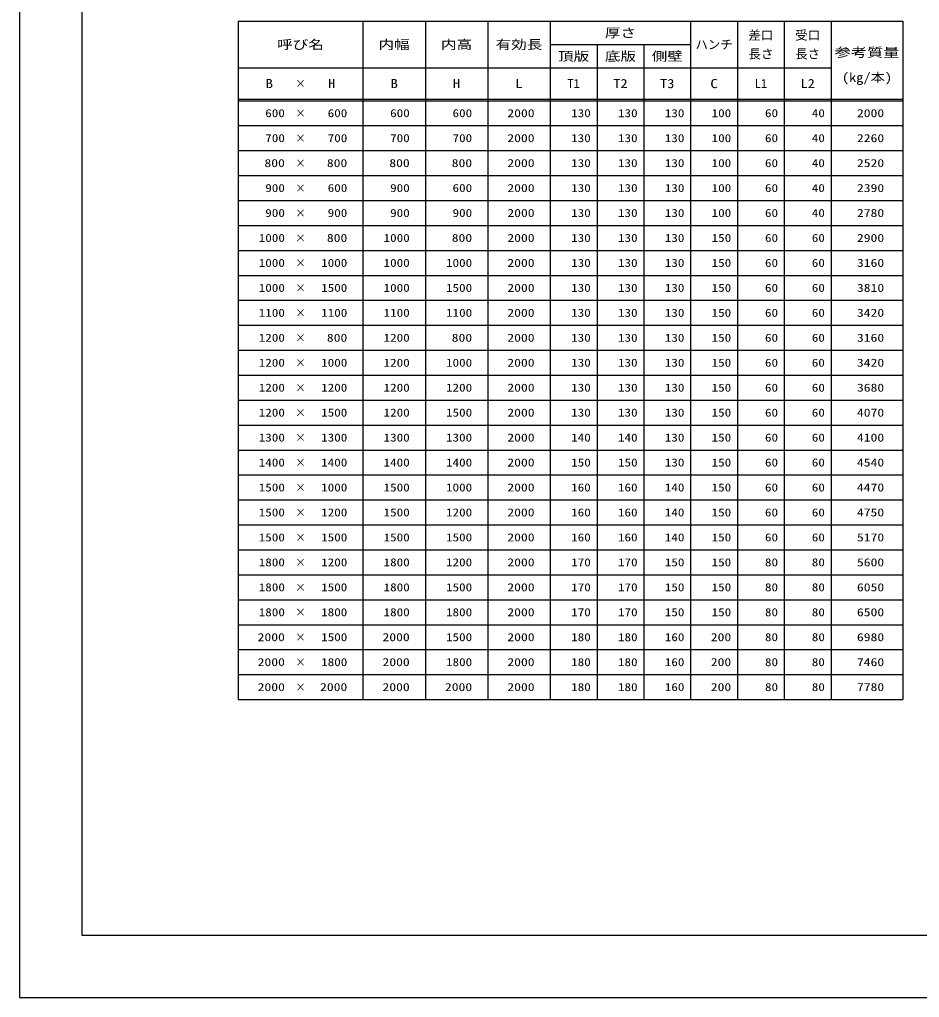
# Model space of a CAD drawing. Units: millimetres at full size; details may follow other scales. Extents: x 0 to 16820, y 0 to 11880.
# Drawn here: x 0 to 5766, y 0 to 6270 of the extents above; entities that cross this region are included whole.
import ezdxf
from ezdxf.enums import TextEntityAlignment as Align

# ---------------------------------------------------------------- set-up
doc = ezdxf.new("R2010")
doc.units = ezdxf.units.MM
for name, color, linetype, lineweight in [('D-MTR-FRAM', 7, 'Continuous', 25), ('D-MTR-LINE', 7, 'Continuous', 25), ('D-TTL', 2, 'Continuous', 25)]:
    doc.layers.add(name, color=color, linetype=linetype, lineweight=lineweight)
doc.layers.add('D-MTR-TXT', color=7, linetype='Continuous')
doc.styles.add('ＭＳ ゴシック', font='')
doc.styles.get('ＭＳ ゴシック').set_extended_font_data('MS Gothic')

msp = doc.modelspace()

# ---------------------------------------------------------------- linework, layer by layer
at = {"layer": 'D-MTR-FRAM'}
for p, q in [((1400, 6260), (1400, 1910)), ((5660, 6260), (5660, 1910))]:
    msp.add_line(p, q, dxfattribs=at)
at = {"layer": 'D-MTR-LINE'}
for p, q in [((1400, 6260), (5660, 6260)), ((2200, 6260), (2200, 1910)), ((2600, 6260), (2600, 1910)), ((3000, 6260), (3000, 1910)), ((3400, 6260), (3400, 1910)), ((4300, 6260), (4300, 1910)), ((4600, 6260), (4600, 1910)), ((4900, 6260), (4900, 1910)), ((5200, 6260), (5200, 1910)), ((3400, 6110), (4300, 6110)), ((3700, 6110), (3700, 1910)), ((4000, 6110), (4000, 1910)), ((1400, 5960), (5200, 5960)), ((1400, 5760), (5660, 5760)), ((1400, 5750), (5660, 5750)), ((1400, 5590), (5660, 5590)), ((1400, 5430), (5660, 5430)), ((1400, 5270), (5660, 5270)), ((1400, 5110), (5660, 5110)), ((1400, 4950), (5660, 4950)), ((1400, 4790), (5660, 4790)), ((1400, 4630), (5660, 4630)), ((1400, 4470), (5660, 4470)), ((1400, 4310), (5660, 4310)), ((1400, 4150), (5660, 4150)), ((1400, 3990), (5660, 3990)), ((1400, 3830), (5660, 3830)), ((1400, 3670), (5660, 3670)), ((1400, 3510), (5660, 3510)), ((1400, 3350), (5660, 3350)), ((1400, 3190), (5660, 3190)), ((1400, 3030), (5660, 3030)), ((1400, 2870), (5660, 2870)), ((1400, 2710), (5660, 2710)), ((1400, 2550), (5660, 2550)), ((1400, 2390), (5660, 2390)), ((1400, 2230), (5660, 2230)), ((1400, 2070), (5660, 2070)), ((1400, 1910), (5660, 1910))]:
    msp.add_line(p, q, dxfattribs=at)
at = {"layer": 'D-TTL'}
for points in [[(0, 0), (16820, 0), (16820, 11880), (0, 11880)], [(400, 400), (16420, 400), (16420, 11480), (400, 11480)]]:
    msp.add_lwpolyline(points, close=True, dxfattribs=at)

# ---------------------------------------------------------------- texts
at = {"layer": 'D-MTR-TXT', "style": 'ＭＳ ゴシック'}
for s, height, width, p in [('厚さ', 58.65, 1.25, (3850, 6185)), ('呼び名', 58.65, 1.25, (1800, 6110)), ('内幅', 58.65, 1.25, (2400, 6110)), ('内高', 58.65, 1.25, (2800, 6110)), ('有効長', 58.65, 1.25, (3200, 6110)), ('参考質量', 58.65, 1.3, (5430, 6060)), ('頂版', 58.65, 1.25, (3550, 6035)), ('底版', 58.65, 1.25, (3850, 6035)), ('側壁', 58.65, 1.25, (4150, 6035)), ('(kg/本)', 58.65, 1.15, (5430, 5899.333)), ('B', 58.65, 1.2, (1600, 5860)), ('×', 51.32, 0.95, (1800, 5860)), ('H', 58.65, 1.15, (2000, 5860)), ('B', 58.65, 1.2, (2400, 5860)), ('H', 58.65, 1.15, (2800, 5860)), ('L', 58.65, 1.2, (3200, 5860)), ('T2', 58.65, 1.15, (3850, 5860)), ('T3', 58.65, 1.15, (4150, 5860)), ('C', 58.65, 1.2, (4450, 5860)), ('L2', 58.65, 1.15, (5050, 5860)), ('×', 51.32, 0.95, (1800, 5670)), ('×', 51.32, 0.95, (1800, 5510)), ('×', 51.32, 0.95, (1800, 5350)), ('×', 51.32, 0.95, (1800, 5190)), ('×', 51.32, 0.95, (1800, 5030)), ('×', 51.32, 0.95, (1800, 4870)), ('×', 51.32, 0.95, (1800, 4710)), ('×', 51.32, 0.95, (1800, 4550)), ('×', 51.32, 0.95, (1800, 4390)), ('×', 51.32, 0.95, (1800, 4230)), ('×', 51.32, 0.95, (1800, 4070)), ('×', 51.32, 0.95, (1800, 3910)), ('×', 51.32, 0.95, (1800, 3750)), ('×', 51.32, 0.95, (1800, 3590)), ('×', 51.32, 0.95, (1800, 3430)), ('×', 51.32, 0.95, (1800, 3270)), ('×', 51.32, 0.95, (1800, 3110)), ('×', 51.32, 0.95, (1800, 2950)), ('×', 51.32, 0.95, (1800, 2790)), ('×', 51.32, 0.95, (1800, 2630)), ('×', 51.32, 0.95, (1800, 2470)), ('×', 51.32, 0.95, (1800, 2310)), ('×', 51.32, 0.95, (1800, 2150)), ('×', 51.32, 0.95, (1800, 1990))]:
    msp.add_text(s, height=height, dxfattribs=dict(at, width=width)).set_placement(p, align=Align.MIDDLE_CENTER)
for s, p in [('差口', (4750, 6170)), ('受口', (5050, 6170)), ('ハンチ', (4450, 6110)), ('長さ', (4750, 6050)), ('長さ', (5050, 6050)), ('T1', (3550, 5860)), ('L1', (4750, 5860))]:
    msp.add_text(s, height=58.65, dxfattribs=at).set_placement(p, align=Align.MIDDLE_CENTER)
for s, width, p in [('600', 1.2, (1700, 5670)), ('600', 1.2, (2100, 5670)), ('600', 1.2, (2500, 5670)), ('600', 1.2, (2900, 5670)), ('2000', 1.25, (3300, 5670)), ('130', 1.2, (3660, 5670)), ('130', 1.2, (3960, 5670)), ('130', 1.2, (4260, 5670)), ('100', 1.2, (4560, 5670)), ('60', 1.2, (4860, 5670)), ('40', 1.2, (5160, 5670)), ('2000', 1.25, (5540, 5670)), ('700', 1.2, (1700, 5510)), ('700', 1.2, (2100, 5510)), ('700', 1.2, (2500, 5510)), ('700', 1.2, (2900, 5510)), ('2000', 1.25, (3300, 5510)), ('130', 1.2, (3660, 5510)), ('130', 1.2, (3960, 5510)), ('130', 1.2, (4260, 5510)), ('100', 1.2, (4560, 5510)), ('60', 1.2, (4860, 5510)), ('40', 1.2, (5160, 5510)), ('2260', 1.25, (5540, 5510)), ('800', 1.25, (1700, 5350)), ('800', 1.25, (2100, 5350)), ('800', 1.25, (2500, 5350)), ('800', 1.25, (2900, 5350)), ('2000', 1.25, (3300, 5350)), ('130', 1.2, (3660, 5350)), ('130', 1.2, (3960, 5350)), ('130', 1.2, (4260, 5350)), ('100', 1.2, (4560, 5350)), ('60', 1.2, (4860, 5350)), ('40', 1.2, (5160, 5350)), ('2520', 1.25, (5540, 5350)), ('900', 1.2, (1700, 5190)), ('600', 1.2, (2100, 5190)), ('900', 1.2, (2500, 5190)), ('600', 1.2, (2900, 5190)), ('2000', 1.25, (3300, 5190)), ('130', 1.2, (3660, 5190)), ('130', 1.2, (3960, 5190)), ('130', 1.2, (4260, 5190)), ('100', 1.2, (4560, 5190)), ('60', 1.2, (4860, 5190)), ('40', 1.2, (5160, 5190)), ('2390', 1.25, (5540, 5190)), ('900', 1.2, (1700, 5030)), ('900', 1.2, (2100, 5030)), ('900', 1.2, (2500, 5030)), ('900', 1.2, (2900, 5030)), ('2000', 1.25, (3300, 5030)), ('130', 1.2, (3660, 5030)), ('130', 1.2, (3960, 5030)), ('130', 1.2, (4260, 5030)), ('100', 1.2, (4560, 5030)), ('60', 1.2, (4860, 5030)), ('40', 1.2, (5160, 5030)), ('2780', 1.25, (5540, 5030)), ('1000', 1.2, (1700, 4870)), ('800', 1.25, (2100, 4870)), ('1000', 1.2, (2500, 4870)), ('800', 1.25, (2900, 4870)), ('2000', 1.25, (3300, 4870)), ('130', 1.2, (3660, 4870)), ('130', 1.2, (3960, 4870)), ('130', 1.2, (4260, 4870)), ('150', 1.2, (4560, 4870)), ('60', 1.2, (4860, 4870)), ('60', 1.2, (5160, 4870)), ('2900', 1.25, (5540, 4870)), ('1000', 1.2, (1700, 4710)), ('1000', 1.2, (2100, 4710)), ('1000', 1.2, (2500, 4710)), ('1000', 1.2, (2900, 4710)), ('2000', 1.25, (3300, 4710)), ('130', 1.2, (3660, 4710)), ('130', 1.2, (3960, 4710)), ('130', 1.2, (4260, 4710)), ('150', 1.2, (4560, 4710)), ('60', 1.2, (4860, 4710)), ('60', 1.2, (5160, 4710)), ('3160', 1.25, (5540, 4710)), ('1000', 1.2, (1700, 4550)), ('1500', 1.2, (2100, 4550)), ('1000', 1.2, (2500, 4550)), ('1500', 1.2, (2900, 4550)), ('2000', 1.25, (3300, 4550)), ('130', 1.2, (3660, 4550)), ('130', 1.2, (3960, 4550)), ('130', 1.2, (4260, 4550)), ('150', 1.2, (4560, 4550)), ('60', 1.2, (4860, 4550)), ('60', 1.2, (5160, 4550)), ('3810', 1.25, (5540, 4550)), ('1100', 1.2, (1700, 4390)), ('1100', 1.2, (2100, 4390)), ('1100', 1.2, (2500, 4390)), ('1100', 1.2, (2900, 4390)), ('2000', 1.25, (3300, 4390)), ('130', 1.2, (3660, 4390)), ('130', 1.2, (3960, 4390)), ('130', 1.2, (4260, 4390)), ('150', 1.2, (4560, 4390)), ('60', 1.2, (4860, 4390)), ('60', 1.2, (5160, 4390)), ('3420', 1.25, (5540, 4390)), ('1200', 1.2, (1700, 4230)), ('800', 1.25, (2100, 4230)), ('1200', 1.2, (2500, 4230)), ('800', 1.25, (2900, 4230)), ('2000', 1.25, (3300, 4230)), ('130', 1.2, (3660, 4230)), ('130', 1.2, (3960, 4230)), ('130', 1.2, (4260, 4230)), ('150', 1.2, (4560, 4230)), ('60', 1.2, (4860, 4230)), ('60', 1.2, (5160, 4230)), ('3160', 1.25, (5540, 4230)), ('1200', 1.2, (1700, 4070)), ('1000', 1.2, (2100, 4070)), ('1200', 1.2, (2500, 4070)), ('1000', 1.2, (2900, 4070)), ('2000', 1.25, (3300, 4070)), ('130', 1.2, (3660, 4070)), ('130', 1.2, (3960, 4070)), ('130', 1.2, (4260, 4070)), ('150', 1.2, (4560, 4070)), ('60', 1.2, (4860, 4070)), ('60', 1.2, (5160, 4070)), ('3420', 1.25, (5540, 4070)), ('1200', 1.2, (1700, 3910)), ('1200', 1.2, (2100, 3910)), ('1200', 1.2, (2500, 3910)), ('1200', 1.2, (2900, 3910)), ('2000', 1.25, (3300, 3910)), ('130', 1.2, (3660, 3910)), ('130', 1.2, (3960, 3910)), ('130', 1.2, (4260, 3910)), ('150', 1.2, (4560, 3910)), ('60', 1.2, (4860, 3910)), ('60', 1.2, (5160, 3910)), ('3680', 1.25, (5540, 3910)), ('1200', 1.2, (1700, 3750)), ('1500', 1.2, (2100, 3750)), ('1200', 1.2, (2500, 3750)), ('1500', 1.2, (2900, 3750)), ('2000', 1.25, (3300, 3750)), ('130', 1.2, (3660, 3750)), ('130', 1.2, (3960, 3750)), ('130', 1.2, (4260, 3750)), ('150', 1.2, (4560, 3750)), ('60', 1.2, (4860, 3750)), ('60', 1.2, (5160, 3750)), ('4070', 1.25, (5540, 3750)), ('1300', 1.2, (1700, 3590)), ('1300', 1.2, (2100, 3590)), ('1300', 1.2, (2500, 3590)), ('1300', 1.2, (2900, 3590)), ('2000', 1.25, (3300, 3590)), ('140', 1.2, (3660, 3590)), ('140', 1.2, (3960, 3590)), ('130', 1.2, (4260, 3590)), ('150', 1.2, (4560, 3590)), ('60', 1.2, (4860, 3590)), ('60', 1.2, (5160, 3590)), ('4100', 1.25, (5540, 3590)), ('1400', 1.2, (1700, 3430)), ('1400', 1.2, (2100, 3430)), ('1400', 1.2, (2500, 3430)), ('1400', 1.2, (2900, 3430)), ('2000', 1.25, (3300, 3430)), ('150', 1.2, (3660, 3430)), ('150', 1.2, (3960, 3430)), ('130', 1.2, (4260, 3430)), ('150', 1.2, (4560, 3430)), ('60', 1.2, (4860, 3430)), ('60', 1.2, (5160, 3430)), ('4540', 1.25, (5540, 3430)), ('1500', 1.2, (1700, 3270)), ('1000', 1.2, (2100, 3270)), ('1500', 1.2, (2500, 3270)), ('1000', 1.2, (2900, 3270)), ('2000', 1.25, (3300, 3270)), ('160', 1.2, (3660, 3270)), ('160', 1.2, (3960, 3270)), ('140', 1.2, (4260, 3270)), ('150', 1.2, (4560, 3270)), ('60', 1.2, (4860, 3270)), ('60', 1.2, (5160, 3270)), ('4470', 1.25, (5540, 3270)), ('1500', 1.2, (1700, 3110)), ('1200', 1.2, (2100, 3110)), ('1500', 1.2, (2500, 3110)), ('1200', 1.2, (2900, 3110)), ('2000', 1.25, (3300, 3110)), ('160', 1.2, (3660, 3110)), ('160', 1.2, (3960, 3110)), ('140', 1.2, (4260, 3110)), ('150', 1.2, (4560, 3110)), ('60', 1.2, (4860, 3110)), ('60', 1.2, (5160, 3110)), ('4750', 1.25, (5540, 3110)), ('1500', 1.2, (1700, 2950)), ('1500', 1.2, (2100, 2950)), ('1500', 1.2, (2500, 2950)), ('1500', 1.2, (2900, 2950)), ('2000', 1.25, (3300, 2950)), ('160', 1.2, (3660, 2950)), ('160', 1.2, (3960, 2950)), ('140', 1.2, (4260, 2950)), ('150', 1.2, (4560, 2950)), ('60', 1.2, (4860, 2950)), ('60', 1.2, (5160, 2950)), ('5170', 1.25, (5540, 2950)), ('1800', 1.2, (1700, 2790)), ('1200', 1.2, (2100, 2790)), ('1800', 1.2, (2500, 2790)), ('1200', 1.2, (2900, 2790)), ('2000', 1.25, (3300, 2790)), ('170', 1.2, (3660, 2790)), ('170', 1.2, (3960, 2790)), ('150', 1.2, (4260, 2790)), ('150', 1.2, (4560, 2790)), ('80', 1.2, (4860, 2790)), ('80', 1.2, (5160, 2790)), ('5600', 1.25, (5540, 2790)), ('1800', 1.2, (1700, 2630)), ('1500', 1.2, (2100, 2630)), ('1800', 1.2, (2500, 2630)), ('1500', 1.2, (2900, 2630)), ('2000', 1.25, (3300, 2630)), ('170', 1.2, (3660, 2630)), ('170', 1.2, (3960, 2630)), ('150', 1.2, (4260, 2630)), ('150', 1.2, (4560, 2630)), ('80', 1.2, (4860, 2630)), ('80', 1.2, (5160, 2630)), ('6050', 1.25, (5540, 2630)), ('1800', 1.2, (1700, 2470)), ('1800', 1.2, (2100, 2470)), ('1800', 1.2, (2500, 2470)), ('1800', 1.2, (2900, 2470)), ('2000', 1.25, (3300, 2470)), ('170', 1.2, (3660, 2470)), ('170', 1.2, (3960, 2470)), ('150', 1.2, (4260, 2470)), ('150', 1.2, (4560, 2470)), ('80', 1.2, (4860, 2470)), ('80', 1.2, (5160, 2470)), ('6500', 1.25, (5540, 2470)), ('2000', 1.25, (1700, 2310)), ('1500', 1.2, (2100, 2310)), ('2000', 1.25, (2500, 2310)), ('1500', 1.2, (2900, 2310)), ('2000', 1.25, (3300, 2310)), ('180', 1.2, (3660, 2310)), ('180', 1.2, (3960, 2310)), ('160', 1.2, (4260, 2310)), ('200', 1.25, (4560, 2310)), ('80', 1.2, (4860, 2310)), ('80', 1.2, (5160, 2310)), ('6980', 1.25, (5540, 2310)), ('2000', 1.25, (1700, 2150)), ('1800', 1.2, (2100, 2150)), ('2000', 1.25, (2500, 2150)), ('1800', 1.2, (2900, 2150)), ('2000', 1.25, (3300, 2150)), ('180', 1.2, (3660, 2150)), ('180', 1.2, (3960, 2150)), ('160', 1.2, (4260, 2150)), ('200', 1.25, (4560, 2150)), ('80', 1.2, (4860, 2150)), ('80', 1.2, (5160, 2150)), ('7460', 1.25, (5540, 2150)), ('2000', 1.25, (1700, 1990)), ('2000', 1.25, (2100, 1990)), ('2000', 1.25, (2500, 1990)), ('2000', 1.25, (2900, 1990)), ('2000', 1.25, (3300, 1990)), ('180', 1.2, (3660, 1990)), ('180', 1.2, (3960, 1990)), ('160', 1.2, (4260, 1990)), ('200', 1.25, (4560, 1990)), ('80', 1.2, (4860, 1990)), ('80', 1.2, (5160, 1990)), ('7780', 1.25, (5540, 1990))]:
    msp.add_text(s, height=51.32, dxfattribs=dict(at, width=width)).set_placement(p, align=Align.MIDDLE_RIGHT)

doc.saveas('drawing.dxf')
